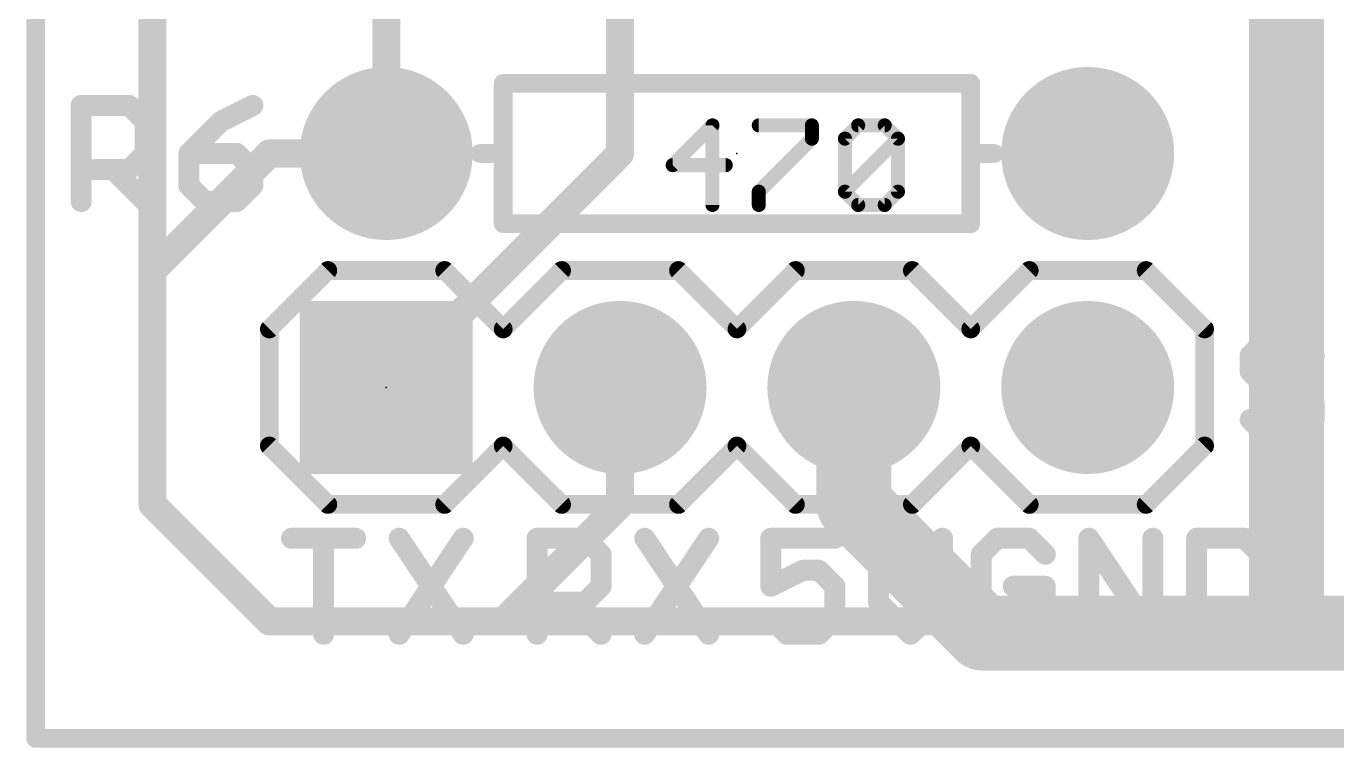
# Model space of a CAD drawing. Extents: x -0.1 to 52.8, y -11.4 to 50.9.
# Drawn here: x -0.1 to 14.14, y -0.1 to 7.73 of the extents above; entities that cross this region are included whole.
import ezdxf

# ---------------------------------------------------------------- set-up
doc = ezdxf.new("R2010")
doc.units = 0
for name, color, linetype in [('1', 12, 'CONTINUOUS'), ('16', 132, 'CONTINUOUS'), ('17', 110, 'CONTINUOUS'), ('20', 53, 'CONTINUOUS'), ('21', 41, 'CONTINUOUS'), ('23', 53, 'CONTINUOUS'), ('51', 53, 'CONTINUOUS')]:
    doc.layers.add(name, color=color, linetype=linetype)

# ---------------------------------------------------------------- blocks, each defined once
blk = doc.blocks.new('RECT')
blk.add_solid([(-0.5, -0.5), (0.5, -0.5), (-0.5, 0.5), (0.5, 0.5)])
blk = doc.blocks.new('SQUAREP')
blk.add_solid([(-0.5, -0.5), (0.5, -0.5), (-0.5, 0.5), (0.5, 0.5)])
blk = doc.blocks.new('ROUNDP')
at = {"const_width": 0.5}
blk.add_lwpolyline([(0, -0.25, 1), (0, 0.25, 1), (0, -0.25)], format="xyb", dxfattribs=at)

msp = doc.modelspace()

# ---------------------------------------------------------------- linework, layer by layer
at = {"layer": '1'}
for points, const_width in [([(13.589, 9.906), (13.589, 1.27)], 0.8128), ([(6.35, 6.35), (6.35, 9.017)], 0.3048), ([(3.81, 8.89), (3.81, 6.35)], 0.3048), ([(2.54, 6.35), (1.27, 5.08)], 0.3048), ([(3.81, 6.35), (2.54, 6.35)], 0.3048), ([(3.81, 3.81), (6.35, 6.35)], 0.3048), ([(1.27, 5.08), (1.27, 2.54)], 0.3048), ([(8.89, 3.81), (8.89, 2.54)], 0.8128), ([(6.35, 2.54), (6.35, 3.81)], 0.3048), ([(8.89, 2.54), (10.287, 1.143)], 0.8128), ([(1.27, 2.54), (2.54, 1.27)], 0.3048), ([(5.08, 1.27), (6.35, 2.54)], 0.3048), ([(13.589, 1.27), (13.716, 1.143)], 0.8128), ([(13.716, 1.143), (10.287, 1.143)], 0.8128), ([(48.133, 1.143), (13.716, 1.143)], 0.8128), ([(2.54, 1.27), (5.08, 1.27)], 0.3048)]:
    msp.add_lwpolyline(points, dxfattribs=dict(at, const_width=const_width))
for points, const_width in [([(2.54, 6.4262, 1), (2.54, 6.2738)], 0.1524), ([(2.5939, 6.2961, 1), (2.4861, 6.4039)], 0.1524), ([(3.7338, 6.35, 1), (3.8862, 6.35)], 0.1524), ([(3.81, 6.2738, 1), (3.81, 6.4262)], 0.1524), ([(6.2738, 6.35, 1), (6.4262, 6.35)], 0.1524), ([(6.4039, 6.2961, 1), (6.2961, 6.4039)], 0.1524), ([(1.3462, 5.08, 1), (1.1938, 5.08)], 0.1524), ([(1.2161, 5.1339, 1), (1.3239, 5.0261)], 0.1524), ([(9.0932, 3.81, 1), (8.6868, 3.81)], 0.4064), ([(3.7561, 3.8639, 1), (3.8639, 3.7561)], 0.1524), ([(6.4262, 3.81, 1), (6.2738, 3.81)], 0.1524), ([(9.0337, 2.6837, 1), (8.7463, 2.3963)], 0.4064), ([(8.6868, 2.54, 1), (9.0932, 2.54)], 0.4064), ([(1.3239, 2.5939, 1), (1.2161, 2.4861)], 0.1524), ([(1.1938, 2.54, 1), (1.3462, 2.54)], 0.1524), ([(6.2738, 2.54, 1), (6.4262, 2.54)], 0.1524), ([(6.4039, 2.4861, 1), (6.2961, 2.5939)], 0.1524), ([(13.7327, 1.4137, 1), (13.4453, 1.1263)], 0.4064), ([(10.287, 1.3462, 1), (10.287, 0.9398)], 0.4064), ([(10.1433, 0.9993, 1), (10.4307, 1.2867)], 0.4064), ([(13.3858, 1.27, 1), (13.7922, 1.27)], 0.4064), ([(13.716, 1.3462, 1), (13.716, 0.9398)], 0.4064), ([(13.5723, 0.9993, 1), (13.8597, 1.2867)], 0.4064), ([(13.716, 0.9398, 1), (13.716, 1.3462)], 0.4064), ([(2.54, 1.3462, 1), (2.54, 1.1938)], 0.1524), ([(2.4861, 1.2161, 1), (2.5939, 1.3239)], 0.1524), ([(5.0261, 1.3239, 1), (5.1339, 1.2161)], 0.1524), ([(5.08, 1.1938, 1), (5.08, 1.3462)], 0.1524)]:
    msp.add_lwpolyline(points, format="xyb", dxfattribs=dict(at, const_width=const_width))
at = {"layer": '16'}
for points, const_width in [([(0, 0), (0, 50.8)], 0.2032), ([(1.27, 2.54), (1.27, 35.56)], 0.3048), ([(2.54, 1.27), (1.27, 2.54)], 0.3048), ([(25.4, 1.27), (2.54, 1.27)], 0.3048), ([(50.8, 0), (0, 0)], 0.2032)]:
    msp.add_lwpolyline(points, dxfattribs=dict(at, const_width=const_width))
for points, const_width in [([(1.3239, 2.5939, 1), (1.2161, 2.4861)], 0.1524), ([(1.1938, 2.54, 1), (1.3462, 2.54)], 0.1524), ([(2.54, 1.3462, 1), (2.54, 1.1938)], 0.1524), ([(2.4861, 1.2161, 1), (2.5939, 1.3239)], 0.1524), ([(0, 0.0508, 1), (0, -0.0508)], 0.1016), ([(-0.0508, 0, 1), (0.0508, 0)], 0.1016)]:
    msp.add_lwpolyline(points, format="xyb", dxfattribs=dict(at, const_width=const_width))
at = {"layer": '20', "const_width": 0.2032}
for points in [[(0, 50.79), (0, 0)], [(0, 0), (50.47, 0)]]:
    msp.add_lwpolyline(points, dxfattribs=at)
at = {"layer": '20', "const_width": 0.1016}
for points in [[(0, 0.0508, 1), (0, -0.0508)], [(-0.0508, 0, 1), (0.0508, 0)]]:
    msp.add_lwpolyline(points, format="xyb", dxfattribs=at)
at = {"layer": '21'}
for points, const_width in [([(5.08, 6.35), (5.08, 7.112)], 0.2032), ([(5.08, 7.112), (10.16, 7.112)], 0.2032), ([(10.16, 7.112), (10.16, 6.35)], 0.2032), ([(0.4953, 5.8293), (0.4953, 6.8716)], 0.2286), ([(0.4953, 6.8716), (1.0164, 6.8716)], 0.2286), ([(1.0164, 6.8716), (1.1902, 6.6979)], 0.2286), ([(2.3596, 6.8716), (2.0121, 6.6979)], 0.2286), ([(1.1902, 6.6979), (1.1902, 6.3504)], 0.2286), ([(2.0121, 6.6979), (1.6647, 6.3504)], 0.2286), ([(7.3538, 6.6555), (6.9216, 6.2234)], 0.1524), ([(7.3538, 5.7912), (7.3538, 6.6555)], 0.1524), ([(7.8572, 6.6555), (8.4334, 6.6555)], 0.1524), ([(8.4334, 6.6555), (8.4334, 6.5115)], 0.1524), ([(8.7927, 6.5115), (8.9367, 6.6555)], 0.1524), ([(8.9367, 6.6555), (9.2248, 6.6555)], 0.1524), ([(9.2248, 6.6555), (9.3689, 6.5115)], 0.1524), ([(8.4334, 6.5115), (7.8572, 5.9353)], 0.1524), ([(8.7927, 5.9353), (8.7927, 6.5115)], 0.1524), ([(8.7927, 5.9353), (9.3689, 6.5115)], 0.1524), ([(9.3689, 6.5115), (9.3689, 5.9353)], 0.1524), ([(1.1902, 6.3504), (1.0164, 6.1767)], 0.2286), ([(1.6647, 6.3504), (1.6647, 6.003)], 0.2286), ([(2.1858, 6.3504), (1.6647, 6.3504)], 0.2286), ([(2.3596, 6.1767), (2.1858, 6.3504)], 0.2286), ([(5.08, 6.35), (4.826, 6.35)], 0.2032), ([(5.08, 5.588), (5.08, 6.35)], 0.2032), ([(10.16, 6.35), (10.16, 5.588)], 0.2032), ([(10.16, 6.35), (10.414, 6.35)], 0.2032), ([(1.0164, 6.1767), (0.4953, 6.1767)], 0.2286), ([(0.8427, 6.1767), (1.1902, 5.8293)], 0.2286), ([(2.3596, 6.003), (2.3596, 6.1767)], 0.2286), ([(6.9216, 6.2234), (7.4979, 6.2234)], 0.1524), ([(1.6647, 6.003), (1.8384, 5.8293)], 0.2286), ([(2.1858, 5.8293), (2.3596, 6.003)], 0.2286), ([(7.8572, 5.9353), (7.8572, 5.7912)], 0.1524), ([(8.9367, 5.7912), (8.7927, 5.9353)], 0.1524), ([(9.3689, 5.9353), (9.2248, 5.7912)], 0.1524), ([(1.8384, 5.8293), (2.1858, 5.8293)], 0.2286), ([(9.2248, 5.7912), (8.9367, 5.7912)], 0.1524), ([(10.16, 5.588), (5.08, 5.588)], 0.2032), ([(3.175, 5.08), (2.54, 4.445)], 0.2032), ([(3.175, 5.08), (4.445, 5.08)], 0.2032), ([(4.445, 5.08), (5.08, 4.445)], 0.2032), ([(5.08, 4.445), (5.715, 5.08)], 0.2032), ([(5.715, 5.08), (6.985, 5.08)], 0.2032), ([(6.985, 5.08), (7.62, 4.445)], 0.2032), ([(7.62, 4.445), (8.255, 5.08)], 0.2032), ([(8.255, 5.08), (9.525, 5.08)], 0.2032), ([(9.525, 5.08), (10.16, 4.445)], 0.2032), ([(10.795, 5.08), (10.16, 4.445)], 0.2032), ([(10.795, 5.08), (12.065, 5.08)], 0.2032), ([(12.065, 5.08), (12.7, 4.445)], 0.2032), ([(2.54, 4.445), (2.54, 3.175)], 0.2032), ([(12.7, 4.445), (12.7, 3.175)], 0.2032), ([(13.369, 4.3316), (13.1953, 4.1579)], 0.2286), ([(13.7164, 4.3316), (13.369, 4.3316)], 0.2286), ([(13.8902, 4.1579), (13.7164, 4.3316)], 0.2286), ([(13.1953, 4.1579), (13.1953, 3.9842)], 0.2286), ([(13.1953, 3.9842), (13.369, 3.8104)], 0.2286), ([(13.369, 3.8104), (13.7164, 3.8104)], 0.2286), ([(13.7164, 3.8104), (13.8902, 3.6367)], 0.2286), ([(13.8902, 3.6367), (13.8902, 3.463)], 0.2286), ([(13.369, 3.2893), (13.1953, 3.463)], 0.2286), ([(13.8902, 3.463), (13.7164, 3.2893)], 0.2286), ([(2.54, 3.175), (3.175, 2.54)], 0.2032), ([(5.08, 3.175), (4.445, 2.54)], 0.2032), ([(5.715, 2.54), (5.08, 3.175)], 0.2032), ([(7.62, 3.175), (6.985, 2.54)], 0.2032), ([(8.255, 2.54), (7.62, 3.175)], 0.2032), ([(10.16, 3.175), (9.525, 2.54)], 0.2032), ([(10.16, 3.175), (10.795, 2.54)], 0.2032), ([(12.7, 3.175), (12.065, 2.54)], 0.2032), ([(13.7164, 3.2893), (13.369, 3.2893)], 0.2286), ([(4.445, 2.54), (3.175, 2.54)], 0.2032), ([(6.985, 2.54), (5.715, 2.54)], 0.2032), ([(9.525, 2.54), (8.255, 2.54)], 0.2032), ([(12.065, 2.54), (10.795, 2.54)], 0.2032), ([(2.7813, 2.1726), (3.4762, 2.1726)], 0.2286), ([(3.1287, 1.1303), (3.1287, 2.1726)], 0.2286), ([(3.9507, 2.1726), (4.6456, 1.1303)], 0.2286), ([(4.6456, 2.1726), (3.9507, 1.1303)], 0.2286), ([(5.4483, 1.1303), (5.4483, 2.1726)], 0.2286), ([(5.4483, 2.1726), (5.9694, 2.1726)], 0.2286), ([(5.9694, 2.1726), (6.1432, 1.9989)], 0.2286), ([(6.6177, 2.1726), (7.3126, 1.1303)], 0.2286), ([(7.3126, 2.1726), (6.6177, 1.1303)], 0.2286), ([(8.6832, 2.1726), (7.9883, 2.1726)], 0.2286), ([(7.9883, 2.1726), (7.9883, 1.6514)], 0.2286), ([(9.1577, 2.1726), (9.1577, 1.4777)], 0.2286), ([(9.8526, 1.4777), (9.8526, 2.1726)], 0.2286), ([(10.448, 2.1726), (10.2743, 1.9989)], 0.2286), ([(10.7954, 2.1726), (10.448, 2.1726)], 0.2286), ([(10.9692, 1.9989), (10.7954, 2.1726)], 0.2286), ([(11.4437, 1.1303), (11.4437, 2.1726)], 0.2286), ([(11.4437, 2.1726), (12.1386, 1.1303)], 0.2286), ([(12.1386, 1.1303), (12.1386, 2.1726)], 0.2286), ([(12.6131, 2.1726), (12.6131, 1.1303)], 0.2286), ([(13.1342, 2.1726), (12.6131, 2.1726)], 0.2286), ([(13.308, 1.9989), (13.1342, 2.1726)], 0.2286), ([(6.1432, 1.9989), (6.1432, 1.6514)], 0.2286), ([(10.2743, 1.9989), (10.2743, 1.304)], 0.2286), ([(13.308, 1.304), (13.308, 1.9989)], 0.2286), ([(7.9883, 1.6514), (8.3357, 1.8252)], 0.2286), ([(8.3357, 1.8252), (8.5094, 1.8252)], 0.2286), ([(8.5094, 1.8252), (8.6832, 1.6514)], 0.2286), ([(6.1432, 1.6514), (5.9694, 1.4777)], 0.2286), ([(8.6832, 1.6514), (8.6832, 1.304)], 0.2286), ([(10.9692, 1.6514), (10.6217, 1.6514)], 0.2286), ([(10.9692, 1.304), (10.9692, 1.6514)], 0.2286), ([(5.9694, 1.4777), (5.4483, 1.4777)], 0.2286), ([(5.7957, 1.4777), (6.1432, 1.1303)], 0.2286), ([(9.1577, 1.4777), (9.5051, 1.1303)], 0.2286), ([(9.5051, 1.1303), (9.8526, 1.4777)], 0.2286), ([(8.162, 1.1303), (7.9883, 1.304)], 0.2286), ([(8.6832, 1.304), (8.5094, 1.1303)], 0.2286), ([(10.2743, 1.304), (10.448, 1.1303)], 0.2286), ([(10.7954, 1.1303), (10.9692, 1.304)], 0.2286), ([(13.1342, 1.1303), (13.308, 1.304)], 0.2286), ([(8.5094, 1.1303), (8.162, 1.1303)], 0.2286), ([(10.448, 1.1303), (10.7954, 1.1303)], 0.2286), ([(12.6131, 1.1303), (13.1342, 1.1303)], 0.2286)]:
    msp.add_lwpolyline(points, dxfattribs=dict(at, const_width=const_width))
for points, const_width in [([(5.1308, 7.112, 1), (5.0292, 7.112)], 0.1016), ([(5.08, 7.1628, 1), (5.08, 7.0612)], 0.1016), ([(10.2108, 7.112, 1), (10.1092, 7.112)], 0.1016), ([(10.16, 7.0612, 1), (10.16, 7.1628)], 0.1016), ([(0.5524, 6.8716, 1), (0.4382, 6.8716)], 0.1143), ([(0.4953, 6.9287, 1), (0.4953, 6.8144)], 0.1143), ([(1.0569, 6.912, 1), (0.976, 6.8312)], 0.1143), ([(1.0164, 6.8144, 1), (1.0164, 6.9287)], 0.1143), ([(2.3851, 6.8205, 1), (2.334, 6.9227)], 0.1143), ([(1.2473, 6.6979, 1), (1.133, 6.6979)], 0.1143), ([(1.1497, 6.6575, 1), (1.2306, 6.7383)], 0.1143), ([(1.9866, 6.749, 1), (2.0377, 6.6468)], 0.1143), ([(2.0525, 6.6575, 1), (1.9717, 6.7383)], 0.1143), ([(7.3919, 6.6555, 1), (7.3157, 6.6555)], 0.0762), ([(7.3808, 6.6286, 1), (7.3269, 6.6825)], 0.0762), ([(7.8572, 6.6936, 1), (7.8572, 6.6174)], 0.0762), ([(8.4715, 6.6555, 1), (8.3953, 6.6555)], 0.0762), ([(8.4334, 6.6174, 1), (8.4334, 6.6936)], 0.0762), ([(8.9367, 6.6936, 1), (8.9367, 6.6174)], 0.0762), ([(8.9637, 6.6286, 1), (8.9098, 6.6825)], 0.0762), ([(9.2518, 6.6825, 1), (9.1979, 6.6286)], 0.0762), ([(9.2248, 6.6174, 1), (9.2248, 6.6936)], 0.0762), ([(8.3953, 6.5115, 1), (8.4715, 6.5115)], 0.0762), ([(8.4603, 6.4845, 1), (8.4064, 6.5384)], 0.0762), ([(8.7657, 6.5384, 1), (8.8196, 6.4845)], 0.0762), ([(8.8308, 6.5115, 1), (8.7546, 6.5115)], 0.0762), ([(9.407, 6.5115, 1), (9.3308, 6.5115)], 0.0762), ([(9.3958, 6.4845, 1), (9.342, 6.5384)], 0.0762), ([(9.342, 6.4845, 1), (9.3958, 6.5384)], 0.0762), ([(1.133, 6.3504, 1), (1.2473, 6.3504)], 0.1143), ([(1.2306, 6.31, 1), (1.1497, 6.3909)], 0.1143), ([(1.7218, 6.3504, 1), (1.6075, 6.3504)], 0.1143), ([(1.6647, 6.4076, 1), (1.6647, 6.2933)], 0.1143), ([(1.6243, 6.3909, 1), (1.7051, 6.31)], 0.1143), ([(2.2263, 6.3909, 1), (2.1454, 6.31)], 0.1143), ([(2.1858, 6.2933, 1), (2.1858, 6.4076)], 0.1143), ([(4.826, 6.4008, 1), (4.826, 6.2992)], 0.1016), ([(5.1308, 6.35, 1), (5.0292, 6.35)], 0.1016), ([(5.08, 6.2992, 1), (5.08, 6.4008)], 0.1016), ([(10.2108, 6.35, 1), (10.1092, 6.35)], 0.1016), ([(10.16, 6.4008, 1), (10.16, 6.2992)], 0.1016), ([(10.414, 6.2992, 1), (10.414, 6.4008)], 0.1016), ([(0.4953, 6.2339, 1), (0.4953, 6.1196)], 0.1143), ([(0.8831, 6.2171, 1), (0.8023, 6.1363)], 0.1143), ([(0.976, 6.2171, 1), (1.0569, 6.1363)], 0.1143), ([(1.0164, 6.1196, 1), (1.0164, 6.2339)], 0.1143), ([(2.4167, 6.1767, 1), (2.3024, 6.1767)], 0.1143), ([(2.3191, 6.1363, 1), (2.4, 6.2171)], 0.1143), ([(5.0292, 6.35, 1), (5.1308, 6.35)], 0.1016), ([(6.9216, 6.2615, 1), (6.9216, 6.1853)], 0.0762), ([(6.8947, 6.2503, 1), (6.9486, 6.1964)], 0.0762), ([(7.4979, 6.1853, 1), (7.4979, 6.2615)], 0.0762), ([(10.1092, 6.35, 1), (10.2108, 6.35)], 0.1016), ([(1.6075, 6.003, 1), (1.7218, 6.003)], 0.1143), ([(1.7051, 6.0434, 1), (1.6243, 5.9626)], 0.1143), ([(2.3024, 6.003, 1), (2.4167, 6.003)], 0.1143), ([(2.4, 5.9626, 1), (2.3191, 6.0434)], 0.1143), ([(7.8302, 5.9622, 1), (7.8841, 5.9083)], 0.0762), ([(7.8953, 5.9353, 1), (7.8191, 5.9353)], 0.0762), ([(8.8196, 5.9622, 1), (8.7657, 5.9083)], 0.0762), ([(8.7657, 5.9622, 1), (8.8196, 5.9083)], 0.0762), ([(9.3958, 5.9083, 1), (9.342, 5.9622)], 0.0762), ([(0.4382, 5.8293, 1), (0.5524, 5.8293)], 0.1143), ([(1.1497, 5.7889, 1), (1.2306, 5.8697)], 0.1143), ([(1.8384, 5.8864, 1), (1.8384, 5.7721)], 0.1143), ([(1.798, 5.7889, 1), (1.8788, 5.8697)], 0.1143), ([(2.1454, 5.8697, 1), (2.2263, 5.7889)], 0.1143), ([(2.1858, 5.7721, 1), (2.1858, 5.8864)], 0.1143), ([(8.7546, 5.9353, 1), (8.8308, 5.9353)], 0.0762), ([(8.9367, 5.8293, 1), (8.9367, 5.7531)], 0.0762), ([(8.9098, 5.7643, 1), (8.9637, 5.8181)], 0.0762), ([(9.1979, 5.8181, 1), (9.2518, 5.7643)], 0.0762), ([(9.2248, 5.7531, 1), (9.2248, 5.8293)], 0.0762), ([(9.3308, 5.9353, 1), (9.407, 5.9353)], 0.0762), ([(7.3157, 5.7912, 1), (7.3919, 5.7912)], 0.0762), ([(7.8191, 5.7912, 1), (7.8953, 5.7912)], 0.0762), ([(5.08, 5.6388, 1), (5.08, 5.5372)], 0.1016), ([(5.0292, 5.588, 1), (5.1308, 5.588)], 0.1016), ([(10.1092, 5.588, 1), (10.2108, 5.588)], 0.1016), ([(10.16, 5.5372, 1), (10.16, 5.6388)], 0.1016), ([(3.175, 5.1308, 1), (3.175, 5.0292)], 0.1016), ([(3.2109, 5.0441, 1), (3.1391, 5.1159)], 0.1016), ([(4.4809, 5.1159, 1), (4.4091, 5.0441)], 0.1016), ([(4.445, 5.0292, 1), (4.445, 5.1308)], 0.1016), ([(5.715, 5.1308, 1), (5.715, 5.0292)], 0.1016), ([(5.7509, 5.0441, 1), (5.6791, 5.1159)], 0.1016), ([(7.0209, 5.1159, 1), (6.9491, 5.0441)], 0.1016), ([(6.985, 5.0292, 1), (6.985, 5.1308)], 0.1016), ([(8.255, 5.1308, 1), (8.255, 5.0292)], 0.1016), ([(8.2909, 5.0441, 1), (8.2191, 5.1159)], 0.1016), ([(9.5609, 5.1159, 1), (9.4891, 5.0441)], 0.1016), ([(9.525, 5.0292, 1), (9.525, 5.1308)], 0.1016), ([(10.795, 5.1308, 1), (10.795, 5.0292)], 0.1016), ([(10.8309, 5.0441, 1), (10.7591, 5.1159)], 0.1016), ([(12.1009, 5.1159, 1), (12.0291, 5.0441)], 0.1016), ([(12.065, 5.0292, 1), (12.065, 5.1308)], 0.1016), ([(2.5908, 4.445, 1), (2.4892, 4.445)], 0.1016), ([(2.5041, 4.4809, 1), (2.5759, 4.4091)], 0.1016), ([(5.0441, 4.4809, 1), (5.1159, 4.4091)], 0.1016), ([(5.0441, 4.4091, 1), (5.1159, 4.4809)], 0.1016), ([(7.5841, 4.4809, 1), (7.6559, 4.4091)], 0.1016), ([(7.5841, 4.4091, 1), (7.6559, 4.4809)], 0.1016), ([(10.1241, 4.4809, 1), (10.1959, 4.4091)], 0.1016), ([(10.1241, 4.4091, 1), (10.1959, 4.4809)], 0.1016), ([(12.7508, 4.445, 1), (12.6492, 4.445)], 0.1016), ([(12.6641, 4.4091, 1), (12.7359, 4.4809)], 0.1016), ([(13.369, 4.3887, 1), (13.369, 4.2744)], 0.1143), ([(13.4094, 4.2912, 1), (13.3286, 4.372)], 0.1143), ([(13.7569, 4.372, 1), (13.676, 4.2912)], 0.1143), ([(13.7164, 4.2744, 1), (13.7164, 4.3887)], 0.1143), ([(13.2525, 4.1579, 1), (13.1382, 4.1579)], 0.1143), ([(13.1549, 4.1983, 1), (13.2357, 4.1175)], 0.1143), ([(13.8497, 4.1175, 1), (13.9306, 4.1983)], 0.1143), ([(13.2357, 4.0246, 1), (13.1549, 3.9437)], 0.1143), ([(13.1382, 3.9842, 1), (13.2525, 3.9842)], 0.1143), ([(13.369, 3.8676, 1), (13.369, 3.7533)], 0.1143), ([(13.3286, 3.77, 1), (13.4094, 3.8509)], 0.1143), ([(13.7569, 3.8509, 1), (13.676, 3.77)], 0.1143), ([(13.7164, 3.7533, 1), (13.7164, 3.8676)], 0.1143), ([(13.9473, 3.6367, 1), (13.833, 3.6367)], 0.1143), ([(13.8497, 3.5963, 1), (13.9306, 3.6771)], 0.1143), ([(13.2357, 3.5034, 1), (13.1549, 3.4226)], 0.1143), ([(13.9306, 3.4226, 1), (13.8497, 3.5034)], 0.1143), ([(13.833, 3.463, 1), (13.9473, 3.463)], 0.1143), ([(2.5759, 3.2109, 1), (2.5041, 3.1391)], 0.1016), ([(5.1159, 3.2109, 1), (5.0441, 3.1391)], 0.1016), ([(5.1159, 3.1391, 1), (5.0441, 3.2109)], 0.1016), ([(7.6559, 3.2109, 1), (7.5841, 3.1391)], 0.1016), ([(7.6559, 3.1391, 1), (7.5841, 3.2109)], 0.1016), ([(10.1959, 3.2109, 1), (10.1241, 3.1391)], 0.1016), ([(10.1959, 3.1391, 1), (10.1241, 3.2109)], 0.1016), ([(12.7359, 3.1391, 1), (12.6641, 3.2109)], 0.1016), ([(13.369, 3.3465, 1), (13.369, 3.2322)], 0.1143), ([(13.3286, 3.2489, 1), (13.4094, 3.3297)], 0.1143), ([(13.676, 3.3297, 1), (13.7569, 3.2489)], 0.1143), ([(13.7164, 3.2322, 1), (13.7164, 3.3465)], 0.1143), ([(2.4892, 3.175, 1), (2.5908, 3.175)], 0.1016), ([(12.6492, 3.175, 1), (12.7508, 3.175)], 0.1016), ([(3.175, 2.5908, 1), (3.175, 2.4892)], 0.1016), ([(3.1391, 2.5041, 1), (3.2109, 2.5759)], 0.1016), ([(4.4091, 2.5759, 1), (4.4809, 2.5041)], 0.1016), ([(4.445, 2.4892, 1), (4.445, 2.5908)], 0.1016), ([(5.715, 2.5908, 1), (5.715, 2.4892)], 0.1016), ([(5.6791, 2.5041, 1), (5.7509, 2.5759)], 0.1016), ([(6.9491, 2.5759, 1), (7.0209, 2.5041)], 0.1016), ([(6.985, 2.4892, 1), (6.985, 2.5908)], 0.1016), ([(8.255, 2.5908, 1), (8.255, 2.4892)], 0.1016), ([(8.2191, 2.5041, 1), (8.2909, 2.5759)], 0.1016), ([(9.4891, 2.5759, 1), (9.5609, 2.5041)], 0.1016), ([(9.525, 2.4892, 1), (9.525, 2.5908)], 0.1016), ([(10.795, 2.5908, 1), (10.795, 2.4892)], 0.1016), ([(10.7591, 2.5041, 1), (10.8309, 2.5759)], 0.1016), ([(12.0291, 2.5759, 1), (12.1009, 2.5041)], 0.1016), ([(12.065, 2.4892, 1), (12.065, 2.5908)], 0.1016), ([(2.7813, 2.2297, 1), (2.7813, 2.1154)], 0.1143), ([(3.1859, 2.1726, 1), (3.0716, 2.1726)], 0.1143), ([(3.4762, 2.1154, 1), (3.4762, 2.2297)], 0.1143), ([(3.9982, 2.2043, 1), (3.9031, 2.1409)], 0.1143), ([(4.6931, 2.1409, 1), (4.598, 2.2043)], 0.1143), ([(5.5055, 2.1726, 1), (5.3912, 2.1726)], 0.1143), ([(5.4483, 2.2297, 1), (5.4483, 2.1154)], 0.1143), ([(6.0099, 2.213, 1), (5.929, 2.1322)], 0.1143), ([(5.9694, 2.1154, 1), (5.9694, 2.2297)], 0.1143), ([(6.6652, 2.2043, 1), (6.5701, 2.1409)], 0.1143), ([(7.3601, 2.1409, 1), (7.265, 2.2043)], 0.1143), ([(7.9883, 2.2297, 1), (7.9883, 2.1154)], 0.1143), ([(8.0455, 2.1726, 1), (7.9312, 2.1726)], 0.1143), ([(8.6832, 2.1154, 1), (8.6832, 2.2297)], 0.1143), ([(9.2148, 2.1726, 1), (9.1005, 2.1726)], 0.1143), ([(9.9097, 2.1726, 1), (9.7954, 2.1726)], 0.1143), ([(10.448, 2.2297, 1), (10.448, 2.1154)], 0.1143), ([(10.4884, 2.1322, 1), (10.4076, 2.213)], 0.1143), ([(10.8359, 2.213, 1), (10.755, 2.1322)], 0.1143), ([(10.7954, 2.1154, 1), (10.7954, 2.2297)], 0.1143), ([(11.5008, 2.1726, 1), (11.3865, 2.1726)], 0.1143), ([(11.4912, 2.2043, 1), (11.3961, 2.1409)], 0.1143), ([(12.1957, 2.1726, 1), (12.0814, 2.1726)], 0.1143), ([(12.6702, 2.1726, 1), (12.5559, 2.1726)], 0.1143), ([(12.6131, 2.2297, 1), (12.6131, 2.1154)], 0.1143), ([(13.1746, 2.213, 1), (13.0938, 2.1322)], 0.1143), ([(13.1342, 2.1154, 1), (13.1342, 2.2297)], 0.1143), ([(6.2003, 1.9989, 1), (6.086, 1.9989)], 0.1143), ([(6.1027, 1.9585, 1), (6.1836, 2.0393)], 0.1143), ([(10.2339, 2.0393, 1), (10.3147, 1.9585)], 0.1143), ([(10.3315, 1.9989, 1), (10.2172, 1.9989)], 0.1143), ([(10.9287, 1.9585, 1), (11.0096, 2.0393)], 0.1143), ([(13.3651, 1.9989, 1), (13.2508, 1.9989)], 0.1143), ([(13.2675, 1.9585, 1), (13.3484, 2.0393)], 0.1143), ([(8.3357, 1.8823, 1), (8.3357, 1.768)], 0.1143), ([(8.3613, 1.774, 1), (8.3102, 1.8763)], 0.1143), ([(8.5499, 1.8656, 1), (8.469, 1.7847)], 0.1143), ([(8.5094, 1.768, 1), (8.5094, 1.8823)], 0.1143), ([(6.086, 1.6514, 1), (6.2003, 1.6514)], 0.1143), ([(6.1836, 1.611, 1), (6.1027, 1.6919)], 0.1143), ([(7.9627, 1.7026, 1), (8.0139, 1.6003)], 0.1143), ([(7.9312, 1.6514, 1), (8.0455, 1.6514)], 0.1143), ([(8.7403, 1.6514, 1), (8.626, 1.6514)], 0.1143), ([(8.6427, 1.611, 1), (8.7236, 1.6919)], 0.1143), ([(10.6217, 1.7086, 1), (10.6217, 1.5943)], 0.1143), ([(11.0263, 1.6514, 1), (10.912, 1.6514)], 0.1143), ([(10.9692, 1.5943, 1), (10.9692, 1.7086)], 0.1143), ([(5.4483, 1.5349, 1), (5.4483, 1.4206)], 0.1143), ([(5.8361, 1.5181, 1), (5.7553, 1.4373)], 0.1143), ([(5.929, 1.5181, 1), (6.0099, 1.4373)], 0.1143), ([(5.9694, 1.4206, 1), (5.9694, 1.5349)], 0.1143), ([(9.1981, 1.5181, 1), (9.1173, 1.4373)], 0.1143), ([(9.893, 1.4373, 1), (9.8121, 1.5181)], 0.1143), ([(9.1005, 1.4777, 1), (9.2148, 1.4777)], 0.1143), ([(9.7954, 1.4777, 1), (9.9097, 1.4777)], 0.1143), ([(8.0287, 1.3444, 1), (7.9479, 1.2636)], 0.1143), ([(8.626, 1.304, 1), (8.7403, 1.304)], 0.1143), ([(8.7236, 1.2636, 1), (8.6427, 1.3444)], 0.1143), ([(10.3147, 1.3444, 1), (10.2339, 1.2636)], 0.1143), ([(10.2172, 1.304, 1), (10.3315, 1.304)], 0.1143), ([(10.912, 1.304, 1), (11.0263, 1.304)], 0.1143), ([(11.0096, 1.2636, 1), (10.9287, 1.3444)], 0.1143), ([(13.2508, 1.304, 1), (13.3651, 1.304)], 0.1143), ([(13.3484, 1.2636, 1), (13.2675, 1.3444)], 0.1143), ([(3.0716, 1.1303, 1), (3.1859, 1.1303)], 0.1143), ([(3.9031, 1.162, 1), (3.9982, 1.0986)], 0.1143), ([(4.598, 1.0986, 1), (4.6931, 1.162)], 0.1143), ([(5.3912, 1.1303, 1), (5.5055, 1.1303)], 0.1143), ([(6.1027, 1.0899, 1), (6.1836, 1.1707)], 0.1143), ([(6.5701, 1.162, 1), (6.6652, 1.0986)], 0.1143), ([(7.265, 1.0986, 1), (7.3601, 1.162)], 0.1143), ([(8.162, 1.1875, 1), (8.162, 1.0732)], 0.1143), ([(8.1216, 1.0899, 1), (8.2024, 1.1707)], 0.1143), ([(8.469, 1.1707, 1), (8.5499, 1.0899)], 0.1143), ([(8.5094, 1.0732, 1), (8.5094, 1.1875)], 0.1143), ([(9.4647, 1.1707, 1), (9.5455, 1.0899)], 0.1143), ([(9.4647, 1.0899, 1), (9.5455, 1.1707)], 0.1143), ([(10.448, 1.1875, 1), (10.448, 1.0732)], 0.1143), ([(10.4076, 1.0899, 1), (10.4884, 1.1707)], 0.1143), ([(10.755, 1.1707, 1), (10.8359, 1.0899)], 0.1143), ([(10.7954, 1.0732, 1), (10.7954, 1.1875)], 0.1143), ([(11.3865, 1.1303, 1), (11.5008, 1.1303)], 0.1143), ([(12.0814, 1.1303, 1), (12.1957, 1.1303)], 0.1143), ([(12.091, 1.0986, 1), (12.1861, 1.162)], 0.1143), ([(12.5559, 1.1303, 1), (12.6702, 1.1303)], 0.1143), ([(12.6131, 1.1875, 1), (12.6131, 1.0732)], 0.1143), ([(13.0938, 1.1707, 1), (13.1746, 1.0899)], 0.1143), ([(13.1342, 1.0732, 1), (13.1342, 1.1875)], 0.1143)]:
    msp.add_lwpolyline(points, format="xyb", dxfattribs=dict(at, const_width=const_width))
at = {"layer": '23'}
for p in [(7.62, 6.35), (3.81, 3.81)]:
    msp.add_point(p, dxfattribs=at)

# ---------------------------------------------------------------- block references
at = {"layer": '17', "xscale": 1.8796, "yscale": 1.8796}
for name, p, rotation in [('ROUNDP', (3.81, 6.35), 180), ('ROUNDP', (3.81, 6.35), 180), ('ROUNDP', (11.43, 6.35), 180), ('ROUNDP', (11.43, 6.35), 180), ('SQUAREP', (3.81, 3.81), 90), ('SQUAREP', (3.81, 3.81), 90), ('ROUNDP', (6.35, 3.81), 90), ('ROUNDP', (6.35, 3.81), 90), ('ROUNDP', (8.89, 3.81), 90), ('ROUNDP', (8.89, 3.81), 90), ('ROUNDP', (11.43, 3.81), 90), ('ROUNDP', (11.43, 3.81), 90)]:
    msp.add_blockref(name, p, dxfattribs=dict(at, rotation=rotation))
at = {"layer": '51', "xscale": 0.508, "yscale": 0.508}
for p in [(3.81, 3.81), (6.35, 3.81), (8.89, 3.81), (11.43, 3.81)]:
    msp.add_blockref('RECT', p, dxfattribs=at)

doc.saveas('drawing.dxf')
